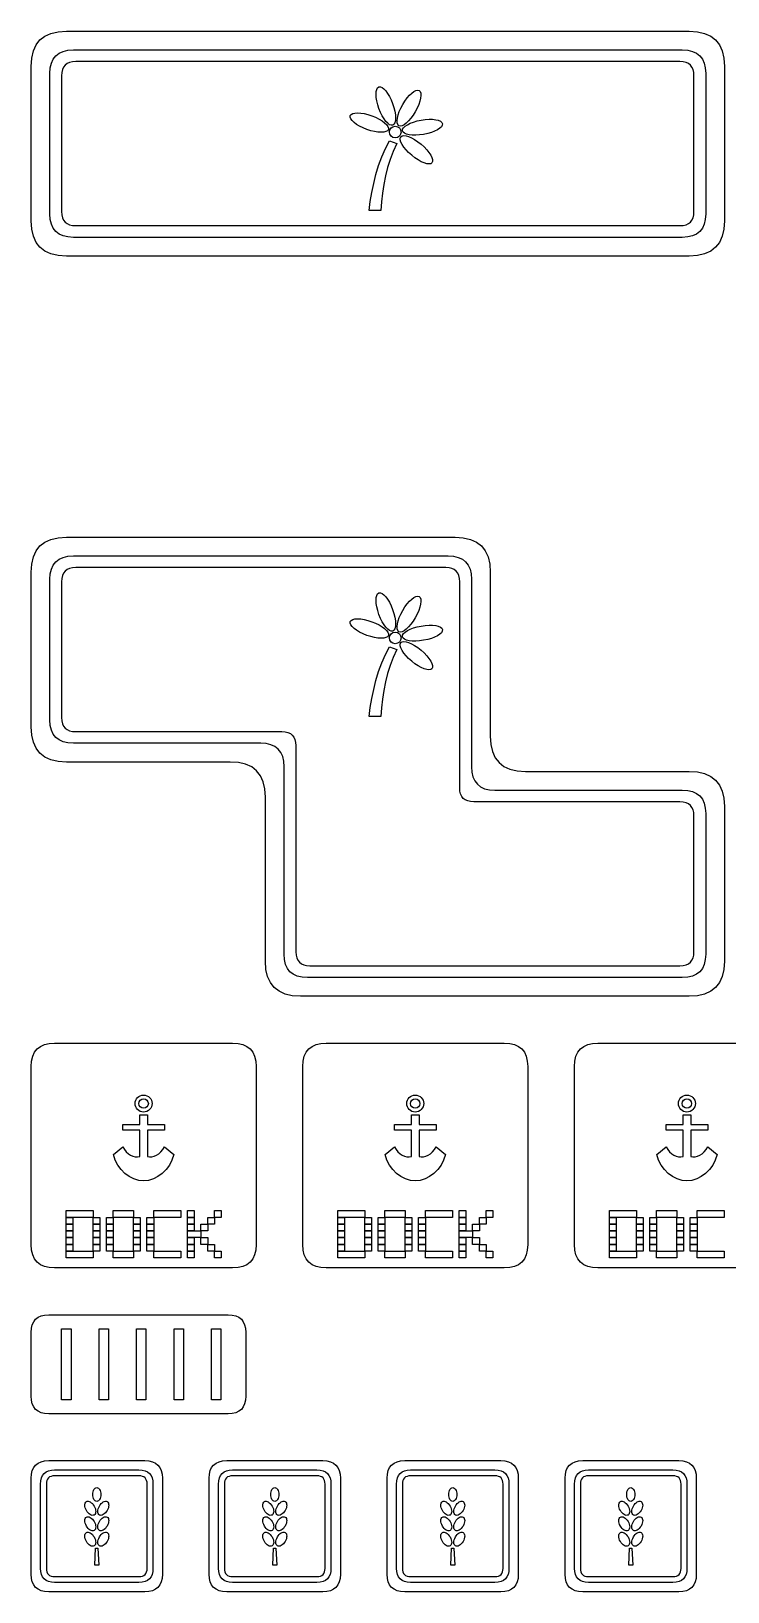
# Model space of a CAD drawing. Extents: x 4 to 296, y 4 to 595.
# Drawn here: x 4 to 63.5, y 461.3 to 594.5 of the extents above; entities that cross this region are included whole.
import ezdxf

# ---------------------------------------------------------------- set-up
doc = ezdxf.new("R2010")
doc.units = 0
doc.layers.add('CUT', color=1, linetype='CONTINUOUS')
doc.layers.add('RASTER', color=7, linetype='CONTINUOUS')

msp = doc.modelspace()

# ---------------------------------------------------------------- linework, layer by layer
at = {"layer": 'CUT'}
for points in [[(4, 591.548), (4.047, 592.251), (4.188, 592.861), (4.422, 593.376), (4.75, 593.798), (5.172, 594.126), (5.687, 594.361), (6.297, 594.501), (7, 594.548), (60.2, 594.548), (60.903, 594.501), (61.512, 594.361), (62.028, 594.126), (62.45, 593.798), (62.778, 593.376), (63.012, 592.861), (63.153, 592.251), (63.2, 591.548), (63.2, 578.348), (63.153, 577.645), (63.013, 577.036), (62.778, 576.52), (62.45, 576.098), (62.028, 575.77), (61.513, 575.536), (60.903, 575.395), (60.2, 575.348), (7, 575.348), (6.297, 575.395), (5.688, 575.536), (5.172, 575.77), (4.75, 576.098), (4.422, 576.52), (4.188, 577.036), (4.047, 577.645), (4, 578.348)], [(4, 548.348), (4.047, 549.051), (4.188, 549.661), (4.422, 550.176), (4.75, 550.598), (5.172, 550.926), (5.688, 551.161), (6.297, 551.301), (7, 551.348), (40.2, 551.348), (40.903, 551.301), (41.513, 551.161), (42.028, 550.926), (42.45, 550.598), (42.778, 550.176), (43.013, 549.661), (43.153, 549.051), (43.2, 548.348), (43.2, 534.348), (43.247, 533.645), (43.388, 533.036), (43.622, 532.52), (43.95, 532.098), (44.372, 531.77), (44.888, 531.536), (45.497, 531.395), (46.2, 531.348), (60.2, 531.348), (60.903, 531.301), (61.513, 531.161), (62.028, 530.926), (62.45, 530.598), (62.778, 530.176), (63.013, 529.661), (63.153, 529.051), (63.2, 528.348), (63.2, 515.148), (63.153, 514.445), (63.013, 513.836), (62.778, 513.32), (62.45, 512.898), (62.028, 512.57), (61.513, 512.336), (60.903, 512.195), (60.2, 512.148), (27, 512.148), (26.297, 512.195), (25.688, 512.336), (25.172, 512.57), (24.75, 512.898), (24.422, 513.32), (24.188, 513.836), (24.047, 514.445), (24, 515.148), (24, 529.148), (23.953, 529.851), (23.813, 530.461), (23.578, 530.976), (23.25, 531.398), (22.828, 531.726), (22.313, 531.961), (21.703, 532.101), (21, 532.148), (7, 532.148), (6.297, 532.195), (5.688, 532.336), (5.172, 532.57), (4.75, 532.898), (4.422, 533.32), (4.188, 533.836), (4.047, 534.445), (4, 535.148)], [(4, 506.148), (4.031, 506.617), (4.125, 507.023), (4.281, 507.367), (4.5, 507.648), (4.781, 507.867), (5.125, 508.023), (5.531, 508.117), (6, 508.148), (21.2, 508.148), (21.669, 508.117), (22.075, 508.023), (22.419, 507.867), (22.7, 507.648), (22.919, 507.367), (23.075, 507.023), (23.169, 506.617), (23.2, 506.148), (23.2, 490.948), (23.169, 490.479), (23.075, 490.073), (22.919, 489.729), (22.7, 489.448), (22.419, 489.229), (22.075, 489.073), (21.669, 488.979), (21.2, 488.948), (6, 488.948), (5.531, 488.979), (5.125, 489.073), (4.781, 489.229), (4.5, 489.448), (4.281, 489.729), (4.125, 490.073), (4.031, 490.479), (4, 490.948)], [(27.2, 506.148), (27.231, 506.617), (27.325, 507.023), (27.481, 507.367), (27.7, 507.648), (27.981, 507.867), (28.325, 508.023), (28.731, 508.117), (29.2, 508.148), (44.4, 508.148), (44.869, 508.117), (45.275, 508.023), (45.619, 507.867), (45.9, 507.648), (46.119, 507.367), (46.275, 507.023), (46.369, 506.617), (46.4, 506.148), (46.4, 490.948), (46.369, 490.479), (46.275, 490.073), (46.119, 489.729), (45.9, 489.448), (45.619, 489.229), (45.275, 489.073), (44.869, 488.979), (44.4, 488.948), (29.2, 488.948), (28.731, 488.979), (28.325, 489.073), (27.981, 489.229), (27.7, 489.448), (27.481, 489.729), (27.325, 490.073), (27.231, 490.479), (27.2, 490.948)], [(4, 483.448), (4.023, 483.8), (4.094, 484.104), (4.211, 484.362), (4.375, 484.573), (4.586, 484.737), (4.844, 484.854), (5.148, 484.925), (5.5, 484.948), (20.82, 484.948), (21.172, 484.925), (21.476, 484.854), (21.734, 484.737), (21.945, 484.573), (22.109, 484.362), (22.226, 484.104), (22.297, 483.8), (22.32, 483.448), (22.32, 478), (22.297, 477.648), (22.226, 477.344), (22.109, 477.086), (21.945, 476.875), (21.734, 476.711), (21.476, 476.594), (21.172, 476.523), (20.82, 476.5), (5.5, 476.5), (5.148, 476.523), (4.844, 476.594), (4.586, 476.711), (4.375, 476.875), (4.211, 477.086), (4.094, 477.344), (4.023, 477.648), (4, 478)], [(4, 471), (4.023, 471.352), (4.094, 471.656), (4.211, 471.914), (4.375, 472.125), (4.586, 472.289), (4.844, 472.406), (5.148, 472.477), (5.5, 472.5), (13.7, 472.5), (14.052, 472.477), (14.356, 472.406), (14.614, 472.289), (14.825, 472.125), (14.989, 471.914), (15.106, 471.656), (15.177, 471.352), (15.2, 471), (15.2, 462.8), (15.177, 462.448), (15.106, 462.144), (14.989, 461.886), (14.825, 461.675), (14.614, 461.511), (14.356, 461.394), (14.052, 461.323), (13.7, 461.3), (5.5, 461.3), (5.148, 461.323), (4.844, 461.394), (4.586, 461.511), (4.375, 461.675), (4.211, 461.886), (4.094, 462.144), (4.023, 462.448), (4, 462.8)], [(19.2, 471), (19.223, 471.352), (19.294, 471.656), (19.411, 471.914), (19.575, 472.125), (19.786, 472.289), (20.044, 472.406), (20.348, 472.477), (20.7, 472.5), (28.9, 472.5), (29.252, 472.477), (29.556, 472.406), (29.814, 472.289), (30.025, 472.125), (30.189, 471.914), (30.306, 471.656), (30.377, 471.352), (30.4, 471), (30.4, 462.8), (30.377, 462.448), (30.306, 462.144), (30.189, 461.886), (30.025, 461.675), (29.814, 461.511), (29.556, 461.394), (29.252, 461.323), (28.9, 461.3), (20.7, 461.3), (20.348, 461.323), (20.044, 461.394), (19.786, 461.511), (19.575, 461.675), (19.411, 461.886), (19.294, 462.144), (19.223, 462.448), (19.2, 462.8)], [(34.4, 471), (34.423, 471.352), (34.494, 471.656), (34.611, 471.914), (34.775, 472.125), (34.986, 472.289), (35.244, 472.406), (35.548, 472.477), (35.9, 472.5), (44.1, 472.5), (44.452, 472.477), (44.756, 472.406), (45.014, 472.289), (45.225, 472.125), (45.389, 471.914), (45.506, 471.656), (45.577, 471.352), (45.6, 471), (45.6, 462.8), (45.577, 462.448), (45.506, 462.144), (45.389, 461.886), (45.225, 461.675), (45.014, 461.511), (44.756, 461.394), (44.452, 461.323), (44.1, 461.3), (35.9, 461.3), (35.548, 461.323), (35.244, 461.394), (34.986, 461.511), (34.775, 461.675), (34.611, 461.886), (34.494, 462.144), (34.423, 462.448), (34.4, 462.8)], [(49.6, 471), (49.623, 471.352), (49.694, 471.656), (49.811, 471.914), (49.975, 472.125), (50.186, 472.289), (50.444, 472.406), (50.748, 472.477), (51.1, 472.5), (59.3, 472.5), (59.652, 472.477), (59.956, 472.406), (60.214, 472.289), (60.425, 472.125), (60.589, 471.914), (60.706, 471.656), (60.777, 471.352), (60.8, 471), (60.8, 462.8), (60.777, 462.448), (60.706, 462.144), (60.589, 461.886), (60.425, 461.675), (60.214, 461.511), (59.956, 461.394), (59.652, 461.323), (59.3, 461.3), (51.1, 461.3), (50.748, 461.323), (50.444, 461.394), (50.186, 461.511), (49.975, 461.675), (49.811, 461.886), (49.694, 462.144), (49.623, 462.448), (49.6, 462.8)]]:
    msp.add_lwpolyline(points, close=True, dxfattribs=at)
msp.add_lwpolyline([(67.6, 488.948), (52.4, 488.948), (51.931, 488.979), (51.525, 489.073), (51.181, 489.229), (50.9, 489.448), (50.681, 489.729), (50.525, 490.073), (50.431, 490.479), (50.4, 490.948), (50.4, 506.148), (50.431, 506.617), (50.525, 507.023), (50.681, 507.367), (50.9, 507.648), (51.181, 507.867), (51.525, 508.023), (51.931, 508.117), (52.4, 508.148), (67.6, 508.148)], dxfattribs=at)
at = {"layer": 'RASTER'}
for points in [[(5.6, 590.948), (5.631, 591.417), (5.725, 591.823), (5.881, 592.167), (6.1, 592.448), (6.381, 592.667), (6.725, 592.823), (7.131, 592.917), (7.6, 592.948), (59.6, 592.948), (60.069, 592.917), (60.475, 592.823), (60.819, 592.667), (61.1, 592.448), (61.319, 592.167), (61.475, 591.823), (61.569, 591.417), (61.6, 590.948), (61.6, 578.948), (61.569, 578.479), (61.475, 578.073), (61.319, 577.729), (61.1, 577.448), (60.819, 577.229), (60.475, 577.073), (60.069, 576.979), (59.6, 576.948), (7.6, 576.948), (7.131, 576.979), (6.725, 577.073), (6.381, 577.229), (6.1, 577.448), (5.881, 577.729), (5.725, 578.073), (5.631, 578.479), (5.6, 578.948)], [(6.6, 590.748), (6.6, 579.148), (6.619, 578.867), (6.675, 578.623), (6.769, 578.417), (6.9, 578.248), (7.069, 578.117), (7.275, 578.023), (7.519, 577.967), (7.8, 577.948), (59.4, 577.948), (59.681, 577.967), (59.925, 578.023), (60.131, 578.117), (60.3, 578.248), (60.431, 578.417), (60.525, 578.623), (60.581, 578.867), (60.6, 579.148), (60.6, 590.748), (60.581, 591.029), (60.525, 591.273), (60.431, 591.479), (60.3, 591.648), (60.131, 591.779), (59.925, 591.873), (59.681, 591.929), (59.4, 591.948), (7.8, 591.948), (7.519, 591.929), (7.275, 591.873), (7.069, 591.779), (6.9, 591.648), (6.769, 591.479), (6.675, 591.273), (6.619, 591.029), (6.6, 590.748)], [(33.688, 589.785), (33.818, 589.795), (33.962, 589.74), (34.116, 589.625), (34.274, 589.457), (34.433, 589.242), (34.588, 588.984), (34.733, 588.69), (34.865, 588.366), (34.973, 588.033), (35.05, 587.714), (35.097, 587.418), (35.114, 587.15), (35.1, 586.92), (35.056, 586.733), (34.981, 586.598), (34.876, 586.523), (34.746, 586.513), (34.603, 586.568), (34.449, 586.683), (34.29, 586.85), (34.131, 587.066), (33.976, 587.324), (33.831, 587.617), (33.7, 587.942), (33.592, 588.275), (33.514, 588.594), (33.467, 588.89), (33.45, 589.157), (33.464, 589.388), (33.508, 589.574), (33.583, 589.709), (33.688, 589.785)], [(37.134, 589.484), (37.225, 589.391), (37.275, 589.245), (37.286, 589.054), (37.259, 588.824), (37.197, 588.564), (37.099, 588.28), (36.967, 587.98), (36.803, 587.67), (36.617, 587.374), (36.423, 587.11), (36.226, 586.883), (36.032, 586.698), (35.846, 586.56), (35.675, 586.474), (35.524, 586.445), (35.398, 586.477), (35.307, 586.57), (35.257, 586.716), (35.246, 586.907), (35.273, 587.136), (35.335, 587.397), (35.433, 587.681), (35.565, 587.981), (35.729, 588.29), (35.915, 588.587), (36.109, 588.851), (36.306, 589.078), (36.5, 589.263), (36.686, 589.4), (36.857, 589.486), (37.008, 589.516), (37.134, 589.484)], [(31.243, 587.34), (31.319, 587.445), (31.454, 587.52), (31.64, 587.564), (31.871, 587.578), (32.138, 587.561), (32.434, 587.514), (32.753, 587.436), (33.086, 587.328), (33.411, 587.197), (33.704, 587.052), (33.962, 586.897), (34.178, 586.738), (34.345, 586.579), (34.46, 586.425), (34.515, 586.282), (34.505, 586.152), (34.43, 586.047), (34.295, 585.972), (34.108, 585.928), (33.878, 585.914), (33.61, 585.931), (33.314, 585.978), (32.995, 586.055), (32.662, 586.163), (32.338, 586.295), (32.044, 586.44), (31.786, 586.595), (31.571, 586.754), (31.403, 586.912), (31.288, 587.066), (31.233, 587.21), (31.243, 587.34)], [(39.118, 586.651), (39.105, 586.521), (39.025, 586.389), (38.886, 586.258), (38.693, 586.131), (38.453, 586.011), (38.173, 585.904), (37.858, 585.812), (37.516, 585.739), (37.169, 585.69), (36.842, 585.669), (36.542, 585.674), (36.275, 585.704), (36.051, 585.758), (35.875, 585.834), (35.755, 585.931), (35.699, 586.048), (35.712, 586.177), (35.791, 586.309), (35.93, 586.441), (36.123, 586.568), (36.363, 586.687), (36.644, 586.794), (36.958, 586.887), (37.301, 586.96), (37.647, 587.008), (37.974, 587.029), (38.275, 587.024), (38.541, 586.994), (38.766, 586.94), (38.942, 586.865), (39.061, 586.767), (39.118, 586.651)], [(32.856, 579.244), (32.961, 579.998), (33.092, 580.767), (33.253, 581.541), (33.445, 582.313), (33.672, 583.073), (33.937, 583.813), (34.243, 584.523), (34.592, 585.196), (35.212, 584.948), (34.909, 584.286), (34.65, 583.603), (34.432, 582.903), (34.251, 582.189), (34.105, 581.463), (33.991, 580.728), (33.907, 579.988), (33.848, 579.244)], [(38.223, 583.31), (38.115, 583.237), (37.963, 583.213), (37.773, 583.235), (37.551, 583.301), (37.306, 583.408), (37.043, 583.554), (36.77, 583.735), (36.494, 583.951), (36.234, 584.185), (36.008, 584.422), (35.819, 584.656), (35.671, 584.879), (35.567, 585.085), (35.512, 585.269), (35.51, 585.423), (35.563, 585.541), (35.67, 585.615), (35.823, 585.639), (36.013, 585.616), (36.234, 585.55), (36.48, 585.443), (36.742, 585.298), (37.015, 585.116), (37.291, 584.901), (37.551, 584.666), (37.778, 584.429), (37.967, 584.196), (38.115, 583.972), (38.218, 583.766), (38.273, 583.582), (38.276, 583.428), (38.223, 583.31)], [(5.6, 547.748), (5.631, 548.217), (5.725, 548.623), (5.881, 548.967), (6.1, 549.248), (6.381, 549.467), (6.725, 549.623), (7.131, 549.717), (7.6, 549.748), (39.6, 549.748), (40.069, 549.717), (40.475, 549.623), (40.819, 549.467), (41.1, 549.248), (41.319, 548.967), (41.475, 548.623), (41.569, 548.217), (41.6, 547.748), (41.6, 531.748), (41.631, 531.279), (41.725, 530.873), (41.881, 530.529), (42.1, 530.248), (42.381, 530.029), (42.725, 529.873), (43.131, 529.779), (43.6, 529.748), (59.6, 529.748), (60.069, 529.717), (60.475, 529.623), (60.819, 529.467), (61.1, 529.248), (61.319, 528.967), (61.475, 528.623), (61.569, 528.217), (61.6, 527.748), (61.6, 515.748), (61.569, 515.279), (61.475, 514.873), (61.319, 514.529), (61.1, 514.248), (60.819, 514.029), (60.475, 513.873), (60.069, 513.779), (59.6, 513.748), (27.6, 513.748), (27.131, 513.779), (26.725, 513.873), (26.381, 514.029), (26.1, 514.248), (25.881, 514.529), (25.725, 514.873), (25.631, 515.279), (25.6, 515.748), (25.6, 531.748), (25.569, 532.217), (25.475, 532.623), (25.319, 532.967), (25.1, 533.248), (24.819, 533.467), (24.475, 533.623), (24.069, 533.717), (23.6, 533.748), (7.6, 533.748), (7.131, 533.779), (6.725, 533.873), (6.381, 534.029), (6.1, 534.248), (5.881, 534.529), (5.725, 534.873), (5.631, 535.279), (5.6, 535.748)], [(6.6, 547.548), (6.6, 535.948), (6.619, 535.667), (6.675, 535.423), (6.769, 535.217), (6.9, 535.048), (7.069, 534.917), (7.275, 534.823), (7.519, 534.767), (7.8, 534.748), (25.4, 534.748), (25.681, 534.729), (25.925, 534.673), (26.131, 534.579), (26.3, 534.448), (26.431, 534.279), (26.525, 534.073), (26.581, 533.829), (26.6, 533.548), (26.6, 515.948), (26.619, 515.667), (26.675, 515.423), (26.769, 515.217), (26.9, 515.048), (27.069, 514.917), (27.275, 514.823), (27.519, 514.767), (27.8, 514.748), (59.4, 514.748), (59.681, 514.767), (59.925, 514.823), (60.131, 514.917), (60.3, 515.048), (60.431, 515.217), (60.525, 515.423), (60.581, 515.667), (60.6, 515.948), (60.6, 527.548), (60.581, 527.829), (60.525, 528.073), (60.431, 528.279), (60.3, 528.448), (60.131, 528.579), (59.925, 528.673), (59.681, 528.729), (59.4, 528.748), (41.8, 528.748), (41.519, 528.767), (41.275, 528.823), (41.069, 528.917), (40.9, 529.048), (40.769, 529.217), (40.675, 529.423), (40.619, 529.667), (40.6, 529.948), (40.6, 547.548), (40.581, 547.829), (40.525, 548.073), (40.431, 548.279), (40.3, 548.448), (40.131, 548.579), (39.925, 548.673), (39.681, 548.729), (39.4, 548.748), (7.8, 548.748), (7.519, 548.729), (7.275, 548.673), (7.069, 548.579), (6.9, 548.448), (6.769, 548.279), (6.675, 548.073), (6.619, 547.829), (6.6, 547.548)], [(33.688, 546.585), (33.818, 546.595), (33.962, 546.54), (34.116, 546.425), (34.274, 546.257), (34.433, 546.042), (34.588, 545.784), (34.733, 545.49), (34.865, 545.166), (34.973, 544.833), (35.05, 544.514), (35.097, 544.218), (35.114, 543.95), (35.1, 543.72), (35.056, 543.533), (34.981, 543.398), (34.876, 543.323), (34.746, 543.313), (34.603, 543.368), (34.449, 543.483), (34.29, 543.65), (34.131, 543.866), (33.976, 544.124), (33.831, 544.417), (33.7, 544.742), (33.592, 545.075), (33.514, 545.394), (33.467, 545.69), (33.45, 545.957), (33.464, 546.188), (33.508, 546.374), (33.583, 546.509), (33.688, 546.585)], [(37.134, 546.284), (37.225, 546.191), (37.275, 546.045), (37.286, 545.854), (37.259, 545.624), (37.197, 545.364), (37.099, 545.08), (36.967, 544.78), (36.803, 544.47), (36.617, 544.174), (36.423, 543.91), (36.226, 543.683), (36.032, 543.498), (35.846, 543.36), (35.675, 543.274), (35.524, 543.245), (35.398, 543.277), (35.307, 543.37), (35.257, 543.516), (35.246, 543.707), (35.273, 543.936), (35.335, 544.197), (35.433, 544.481), (35.565, 544.781), (35.729, 545.09), (35.915, 545.387), (36.109, 545.651), (36.306, 545.878), (36.5, 546.063), (36.686, 546.2), (36.857, 546.286), (37.008, 546.316), (37.134, 546.284)], [(31.243, 544.14), (31.319, 544.245), (31.454, 544.32), (31.64, 544.364), (31.871, 544.378), (32.138, 544.361), (32.434, 544.314), (32.753, 544.236), (33.086, 544.128), (33.411, 543.997), (33.704, 543.852), (33.962, 543.697), (34.178, 543.538), (34.345, 543.379), (34.46, 543.225), (34.515, 543.082), (34.505, 542.952), (34.43, 542.847), (34.295, 542.772), (34.108, 542.728), (33.878, 542.714), (33.61, 542.731), (33.314, 542.778), (32.995, 542.855), (32.662, 542.963), (32.338, 543.095), (32.044, 543.24), (31.786, 543.395), (31.571, 543.554), (31.403, 543.712), (31.288, 543.866), (31.233, 544.01), (31.243, 544.14)], [(39.118, 543.451), (39.105, 543.321), (39.025, 543.189), (38.886, 543.058), (38.693, 542.931), (38.453, 542.811), (38.173, 542.704), (37.858, 542.612), (37.516, 542.539), (37.169, 542.49), (36.842, 542.469), (36.542, 542.474), (36.275, 542.504), (36.051, 542.558), (35.875, 542.634), (35.755, 542.731), (35.699, 542.848), (35.712, 542.977), (35.791, 543.109), (35.93, 543.241), (36.123, 543.368), (36.363, 543.487), (36.644, 543.594), (36.958, 543.687), (37.301, 543.76), (37.647, 543.808), (37.974, 543.829), (38.275, 543.824), (38.541, 543.794), (38.766, 543.74), (38.942, 543.665), (39.061, 543.567), (39.118, 543.451)], [(38.223, 540.11), (38.115, 540.037), (37.963, 540.013), (37.773, 540.035), (37.551, 540.101), (37.306, 540.208), (37.043, 540.354), (36.77, 540.535), (36.494, 540.751), (36.234, 540.985), (36.008, 541.222), (35.819, 541.456), (35.671, 541.679), (35.567, 541.885), (35.512, 542.069), (35.51, 542.223), (35.563, 542.341), (35.67, 542.415), (35.823, 542.439), (36.013, 542.416), (36.234, 542.35), (36.48, 542.243), (36.742, 542.098), (37.015, 541.916), (37.291, 541.701), (37.551, 541.466), (37.778, 541.229), (37.967, 540.996), (38.115, 540.772), (38.218, 540.566), (38.273, 540.382), (38.276, 540.228), (38.223, 540.11)], [(32.856, 536.044), (32.961, 536.798), (33.092, 537.567), (33.253, 538.341), (33.445, 539.113), (33.672, 539.873), (33.937, 540.613), (34.243, 541.323), (34.592, 541.996), (35.212, 541.748), (34.909, 541.086), (34.65, 540.403), (34.432, 539.703), (34.251, 538.989), (34.105, 538.263), (33.991, 537.528), (33.907, 536.788), (33.848, 536.044)], [(13.277, 502.019), (13.923, 502.019), (13.923, 501.213), (15.374, 501.213), (15.374, 500.729), (13.923, 500.729), (13.923, 498.471), (14.111, 498.433), (14.308, 498.438), (14.509, 498.485), (14.709, 498.572), (14.901, 498.696), (15.079, 498.857), (15.239, 499.051), (15.374, 499.278), (16.18, 498.632), (16.023, 498.165), (15.8, 497.735), (15.52, 497.351), (15.193, 497.02), (14.828, 496.749), (14.434, 496.546), (14.022, 496.419), (13.6, 496.375), (13.178, 496.419), (12.766, 496.546), (12.372, 496.749), (12.007, 497.02), (11.68, 497.351), (11.4, 497.735), (11.177, 498.165), (11.02, 498.632), (11.826, 499.278), (11.961, 499.051), (12.121, 498.857), (12.299, 498.696), (12.491, 498.572), (12.691, 498.485), (12.892, 498.438), (13.089, 498.433), (13.277, 498.471), (13.277, 500.729), (11.826, 500.729), (11.826, 501.213), (13.277, 501.213)], [(36.477, 502.019), (37.123, 502.019), (37.123, 501.213), (38.574, 501.213), (38.574, 500.729), (37.123, 500.729), (37.123, 498.471), (37.311, 498.433), (37.508, 498.438), (37.709, 498.485), (37.909, 498.572), (38.101, 498.696), (38.279, 498.857), (38.439, 499.051), (38.574, 499.278), (39.38, 498.632), (39.223, 498.165), (39, 497.735), (38.72, 497.351), (38.393, 497.02), (38.028, 496.749), (37.634, 496.546), (37.222, 496.419), (36.8, 496.375), (36.378, 496.419), (35.966, 496.546), (35.572, 496.749), (35.207, 497.02), (34.88, 497.351), (34.6, 497.735), (34.377, 498.165), (34.22, 498.632), (35.026, 499.278), (35.161, 499.051), (35.321, 498.857), (35.499, 498.696), (35.691, 498.572), (35.891, 498.485), (36.092, 498.438), (36.289, 498.433), (36.477, 498.471), (36.477, 500.729), (35.026, 500.729), (35.026, 501.213), (36.477, 501.213)], [(59.677, 502.019), (60.323, 502.019), (60.323, 501.213), (61.774, 501.213), (61.774, 500.729), (60.323, 500.729), (60.323, 498.471), (60.511, 498.433), (60.708, 498.438), (60.909, 498.485), (61.109, 498.572), (61.301, 498.696), (61.479, 498.857), (61.639, 499.051), (61.774, 499.278), (62.58, 498.632), (62.423, 498.165), (62.2, 497.735), (61.92, 497.351), (61.593, 497.02), (61.228, 496.749), (60.834, 496.546), (60.422, 496.419), (60, 496.375), (59.578, 496.419), (59.166, 496.546), (58.772, 496.749), (58.407, 497.02), (58.08, 497.351), (57.8, 497.735), (57.577, 498.165), (57.42, 498.632), (58.226, 499.278), (58.361, 499.051), (58.521, 498.857), (58.699, 498.696), (58.891, 498.572), (59.091, 498.485), (59.292, 498.438), (59.489, 498.433), (59.677, 498.471), (59.677, 500.729), (58.226, 500.729), (58.226, 501.213), (59.677, 501.213)], [(6.976, 493.844), (9.28, 493.844), (9.28, 493.268), (6.976, 493.268)], [(6.976, 493.268), (7.552, 493.268), (7.552, 492.692), (6.976, 492.692)], [(9.28, 493.268), (9.856, 493.268), (9.856, 492.692), (9.28, 492.692)], [(10.432, 493.268), (11.008, 493.268), (11.008, 492.692), (10.432, 492.692)], [(11.008, 493.844), (12.736, 493.844), (12.736, 493.268), (11.008, 493.268)], [(12.736, 493.268), (13.312, 493.268), (13.312, 492.692), (12.736, 492.692)], [(13.888, 493.268), (14.464, 493.268), (14.464, 492.692), (13.888, 492.692)], [(14.464, 493.844), (16.768, 493.844), (16.768, 493.268), (14.464, 493.268)], [(17.344, 493.844), (17.92, 493.844), (17.92, 493.268), (17.344, 493.268)], [(17.344, 493.268), (17.92, 493.268), (17.92, 492.692), (17.344, 492.692)], [(19.072, 493.268), (19.648, 493.268), (19.648, 492.692), (19.072, 492.692)], [(19.648, 493.844), (20.224, 493.844), (20.224, 493.268), (19.648, 493.268)], [(30.176, 493.844), (32.48, 493.844), (32.48, 493.268), (30.176, 493.268)], [(30.176, 493.268), (30.752, 493.268), (30.752, 492.692), (30.176, 492.692)], [(32.48, 493.268), (33.056, 493.268), (33.056, 492.692), (32.48, 492.692)], [(33.632, 493.268), (34.208, 493.268), (34.208, 492.692), (33.632, 492.692)], [(34.208, 493.844), (35.936, 493.844), (35.936, 493.268), (34.208, 493.268)], [(35.936, 493.268), (36.512, 493.268), (36.512, 492.692), (35.936, 492.692)], [(37.088, 493.268), (37.664, 493.268), (37.664, 492.692), (37.088, 492.692)], [(37.664, 493.844), (39.968, 493.844), (39.968, 493.268), (37.664, 493.268)], [(40.544, 493.844), (41.12, 493.844), (41.12, 493.268), (40.544, 493.268)], [(40.544, 493.268), (41.12, 493.268), (41.12, 492.692), (40.544, 492.692)], [(42.272, 493.268), (42.848, 493.268), (42.848, 492.692), (42.272, 492.692)], [(42.848, 493.844), (43.424, 493.844), (43.424, 493.268), (42.848, 493.268)], [(53.376, 493.844), (55.68, 493.844), (55.68, 493.268), (53.376, 493.268)], [(53.376, 493.268), (53.952, 493.268), (53.952, 492.692), (53.376, 492.692)], [(55.68, 493.268), (56.256, 493.268), (56.256, 492.692), (55.68, 492.692)], [(56.832, 493.268), (57.408, 493.268), (57.408, 492.692), (56.832, 492.692)], [(57.408, 493.844), (59.136, 493.844), (59.136, 493.268), (57.408, 493.268)], [(59.136, 493.268), (59.712, 493.268), (59.712, 492.692), (59.136, 492.692)], [(60.288, 493.268), (60.864, 493.268), (60.864, 492.692), (60.288, 492.692)], [(60.864, 493.844), (63.168, 493.844), (63.168, 493.268), (60.864, 493.268)], [(6.976, 492.692), (7.552, 492.692), (7.552, 492.116), (6.976, 492.116)], [(6.976, 492.116), (7.552, 492.116), (7.552, 491.54), (6.976, 491.54)], [(9.28, 492.692), (9.856, 492.692), (9.856, 492.116), (9.28, 492.116)], [(9.28, 492.116), (9.856, 492.116), (9.856, 491.54), (9.28, 491.54)], [(10.432, 492.692), (11.008, 492.692), (11.008, 492.116), (10.432, 492.116)], [(10.432, 492.116), (11.008, 492.116), (11.008, 491.54), (10.432, 491.54)], [(12.736, 492.692), (13.312, 492.692), (13.312, 492.116), (12.736, 492.116)], [(12.736, 492.116), (13.312, 492.116), (13.312, 491.54), (12.736, 491.54)], [(13.888, 492.692), (14.464, 492.692), (14.464, 492.116), (13.888, 492.116)], [(13.888, 492.116), (14.464, 492.116), (14.464, 491.54), (13.888, 491.54)], [(17.344, 492.692), (17.92, 492.692), (17.92, 492.116), (17.344, 492.116)], [(17.344, 492.116), (18.496, 492.116), (18.496, 491.54), (17.344, 491.54)], [(18.496, 492.692), (19.072, 492.692), (19.072, 492.116), (18.496, 492.116)], [(30.176, 492.692), (30.752, 492.692), (30.752, 492.116), (30.176, 492.116)], [(30.176, 492.116), (30.752, 492.116), (30.752, 491.54), (30.176, 491.54)], [(32.48, 492.692), (33.056, 492.692), (33.056, 492.116), (32.48, 492.116)], [(32.48, 492.116), (33.056, 492.116), (33.056, 491.54), (32.48, 491.54)], [(33.632, 492.692), (34.208, 492.692), (34.208, 492.116), (33.632, 492.116)], [(33.632, 492.116), (34.208, 492.116), (34.208, 491.54), (33.632, 491.54)], [(35.936, 492.692), (36.512, 492.692), (36.512, 492.116), (35.936, 492.116)], [(35.936, 492.116), (36.512, 492.116), (36.512, 491.54), (35.936, 491.54)], [(37.088, 492.692), (37.664, 492.692), (37.664, 492.116), (37.088, 492.116)], [(37.088, 492.116), (37.664, 492.116), (37.664, 491.54), (37.088, 491.54)], [(40.544, 492.692), (41.12, 492.692), (41.12, 492.116), (40.544, 492.116)], [(40.544, 492.116), (41.696, 492.116), (41.696, 491.54), (40.544, 491.54)], [(41.696, 492.692), (42.272, 492.692), (42.272, 492.116), (41.696, 492.116)], [(53.376, 492.692), (53.952, 492.692), (53.952, 492.116), (53.376, 492.116)], [(53.376, 492.116), (53.952, 492.116), (53.952, 491.54), (53.376, 491.54)], [(55.68, 492.692), (56.256, 492.692), (56.256, 492.116), (55.68, 492.116)], [(55.68, 492.116), (56.256, 492.116), (56.256, 491.54), (55.68, 491.54)], [(56.832, 492.692), (57.408, 492.692), (57.408, 492.116), (56.832, 492.116)], [(56.832, 492.116), (57.408, 492.116), (57.408, 491.54), (56.832, 491.54)], [(59.136, 492.692), (59.712, 492.692), (59.712, 492.116), (59.136, 492.116)], [(59.136, 492.116), (59.712, 492.116), (59.712, 491.54), (59.136, 491.54)], [(60.288, 492.692), (60.864, 492.692), (60.864, 492.116), (60.288, 492.116)], [(60.288, 492.116), (60.864, 492.116), (60.864, 491.54), (60.288, 491.54)], [(6.976, 491.54), (7.552, 491.54), (7.552, 490.964), (6.976, 490.964)], [(6.976, 490.964), (7.552, 490.964), (7.552, 490.388), (6.976, 490.388)], [(6.976, 490.388), (9.28, 490.388), (9.28, 489.812), (6.976, 489.812)], [(9.28, 491.54), (9.856, 491.54), (9.856, 490.964), (9.28, 490.964)], [(9.28, 490.964), (9.856, 490.964), (9.856, 490.388), (9.28, 490.388)], [(10.432, 491.54), (11.008, 491.54), (11.008, 490.964), (10.432, 490.964)], [(10.432, 490.964), (11.008, 490.964), (11.008, 490.388), (10.432, 490.388)], [(11.008, 490.388), (12.736, 490.388), (12.736, 489.812), (11.008, 489.812)], [(12.736, 491.54), (13.312, 491.54), (13.312, 490.964), (12.736, 490.964)], [(12.736, 490.964), (13.312, 490.964), (13.312, 490.388), (12.736, 490.388)], [(13.888, 491.54), (14.464, 491.54), (14.464, 490.964), (13.888, 490.964)], [(13.888, 490.964), (14.464, 490.964), (14.464, 490.388), (13.888, 490.388)], [(14.464, 490.388), (16.768, 490.388), (16.768, 489.812), (14.464, 489.812)], [(17.344, 491.54), (17.92, 491.54), (17.92, 490.964), (17.344, 490.964)], [(17.344, 490.964), (17.92, 490.964), (17.92, 490.388), (17.344, 490.388)], [(17.344, 490.388), (17.92, 490.388), (17.92, 489.812), (17.344, 489.812)], [(18.496, 491.54), (19.072, 491.54), (19.072, 490.964), (18.496, 490.964)], [(19.072, 490.964), (19.648, 490.964), (19.648, 490.388), (19.072, 490.388)], [(19.648, 490.388), (20.224, 490.388), (20.224, 489.812), (19.648, 489.812)], [(30.176, 491.54), (30.752, 491.54), (30.752, 490.964), (30.176, 490.964)], [(30.176, 490.964), (30.752, 490.964), (30.752, 490.388), (30.176, 490.388)], [(30.176, 490.388), (32.48, 490.388), (32.48, 489.812), (30.176, 489.812)], [(32.48, 491.54), (33.056, 491.54), (33.056, 490.964), (32.48, 490.964)], [(32.48, 490.964), (33.056, 490.964), (33.056, 490.388), (32.48, 490.388)], [(33.632, 491.54), (34.208, 491.54), (34.208, 490.964), (33.632, 490.964)], [(33.632, 490.964), (34.208, 490.964), (34.208, 490.388), (33.632, 490.388)], [(34.208, 490.388), (35.936, 490.388), (35.936, 489.812), (34.208, 489.812)], [(35.936, 491.54), (36.512, 491.54), (36.512, 490.964), (35.936, 490.964)], [(35.936, 490.964), (36.512, 490.964), (36.512, 490.388), (35.936, 490.388)], [(37.088, 491.54), (37.664, 491.54), (37.664, 490.964), (37.088, 490.964)], [(37.088, 490.964), (37.664, 490.964), (37.664, 490.388), (37.088, 490.388)], [(37.664, 490.388), (39.968, 490.388), (39.968, 489.812), (37.664, 489.812)], [(40.544, 491.54), (41.12, 491.54), (41.12, 490.964), (40.544, 490.964)], [(40.544, 490.964), (41.12, 490.964), (41.12, 490.388), (40.544, 490.388)], [(40.544, 490.388), (41.12, 490.388), (41.12, 489.812), (40.544, 489.812)], [(41.696, 491.54), (42.272, 491.54), (42.272, 490.964), (41.696, 490.964)], [(42.272, 490.964), (42.848, 490.964), (42.848, 490.388), (42.272, 490.388)], [(42.848, 490.388), (43.424, 490.388), (43.424, 489.812), (42.848, 489.812)], [(53.376, 491.54), (53.952, 491.54), (53.952, 490.964), (53.376, 490.964)], [(53.376, 490.964), (53.952, 490.964), (53.952, 490.388), (53.376, 490.388)], [(53.376, 490.388), (55.68, 490.388), (55.68, 489.812), (53.376, 489.812)], [(55.68, 491.54), (56.256, 491.54), (56.256, 490.964), (55.68, 490.964)], [(55.68, 490.964), (56.256, 490.964), (56.256, 490.388), (55.68, 490.388)], [(56.832, 491.54), (57.408, 491.54), (57.408, 490.964), (56.832, 490.964)], [(56.832, 490.964), (57.408, 490.964), (57.408, 490.388), (56.832, 490.388)], [(57.408, 490.388), (59.136, 490.388), (59.136, 489.812), (57.408, 489.812)], [(59.136, 491.54), (59.712, 491.54), (59.712, 490.964), (59.136, 490.964)], [(59.136, 490.964), (59.712, 490.964), (59.712, 490.388), (59.136, 490.388)], [(60.288, 491.54), (60.864, 491.54), (60.864, 490.964), (60.288, 490.964)], [(60.288, 490.964), (60.864, 490.964), (60.864, 490.388), (60.288, 490.388)], [(60.864, 490.388), (63.168, 490.388), (63.168, 489.812), (60.864, 489.812)], [(6.6, 483.748), (7.4, 483.748), (7.4, 477.7), (6.6, 477.7)], [(9.8, 483.748), (10.6, 483.748), (10.6, 477.7), (9.8, 477.7)], [(13, 483.748), (13.8, 483.748), (13.8, 477.7), (13, 477.7)], [(16.2, 483.748), (17, 483.748), (17, 477.7), (16.2, 477.7)], [(19.4, 483.748), (20.2, 483.748), (20.2, 477.7), (19.4, 477.7)], [(4.8, 470.5), (4.819, 470.781), (4.875, 471.025), (4.969, 471.231), (5.1, 471.4), (5.269, 471.531), (5.475, 471.625), (5.719, 471.681), (6, 471.7), (13.2, 471.7), (13.481, 471.681), (13.725, 471.625), (13.931, 471.531), (14.1, 471.4), (14.231, 471.231), (14.325, 471.025), (14.381, 470.781), (14.4, 470.5), (14.4, 463.3), (14.381, 463.019), (14.325, 462.775), (14.231, 462.569), (14.1, 462.4), (13.931, 462.269), (13.725, 462.175), (13.481, 462.119), (13.2, 462.1), (6, 462.1), (5.719, 462.119), (5.475, 462.175), (5.269, 462.269), (5.1, 462.4), (4.969, 462.569), (4.875, 462.775), (4.819, 463.019), (4.8, 463.3)], [(20, 470.5), (20.019, 470.781), (20.075, 471.025), (20.169, 471.231), (20.3, 471.4), (20.469, 471.531), (20.675, 471.625), (20.919, 471.681), (21.2, 471.7), (28.4, 471.7), (28.681, 471.681), (28.925, 471.625), (29.131, 471.531), (29.3, 471.4), (29.431, 471.231), (29.525, 471.025), (29.581, 470.781), (29.6, 470.5), (29.6, 463.3), (29.581, 463.019), (29.525, 462.775), (29.431, 462.569), (29.3, 462.4), (29.131, 462.269), (28.925, 462.175), (28.681, 462.119), (28.4, 462.1), (21.2, 462.1), (20.919, 462.119), (20.675, 462.175), (20.469, 462.269), (20.3, 462.4), (20.169, 462.569), (20.075, 462.775), (20.019, 463.019), (20, 463.3)], [(35.2, 470.5), (35.219, 470.781), (35.275, 471.025), (35.369, 471.231), (35.5, 471.4), (35.669, 471.531), (35.875, 471.625), (36.119, 471.681), (36.4, 471.7), (43.6, 471.7), (43.881, 471.681), (44.125, 471.625), (44.331, 471.531), (44.5, 471.4), (44.631, 471.231), (44.725, 471.025), (44.781, 470.781), (44.8, 470.5), (44.8, 463.3), (44.781, 463.019), (44.725, 462.775), (44.631, 462.569), (44.5, 462.4), (44.331, 462.269), (44.125, 462.175), (43.881, 462.119), (43.6, 462.1), (36.4, 462.1), (36.119, 462.119), (35.875, 462.175), (35.669, 462.269), (35.5, 462.4), (35.369, 462.569), (35.275, 462.775), (35.219, 463.019), (35.2, 463.3)], [(50.4, 470.5), (50.419, 470.781), (50.475, 471.025), (50.569, 471.231), (50.7, 471.4), (50.869, 471.531), (51.075, 471.625), (51.319, 471.681), (51.6, 471.7), (58.8, 471.7), (59.081, 471.681), (59.325, 471.625), (59.531, 471.531), (59.7, 471.4), (59.831, 471.231), (59.925, 471.025), (59.981, 470.781), (60, 470.5), (60, 463.3), (59.981, 463.019), (59.925, 462.775), (59.831, 462.569), (59.7, 462.4), (59.531, 462.269), (59.325, 462.175), (59.081, 462.119), (58.8, 462.1), (51.6, 462.1), (51.319, 462.119), (51.075, 462.175), (50.869, 462.269), (50.7, 462.4), (50.569, 462.569), (50.475, 462.775), (50.419, 463.019), (50.4, 463.3)], [(5.3, 470.5), (5.3, 463.3), (5.311, 463.136), (5.344, 462.994), (5.398, 462.873), (5.475, 462.775), (5.573, 462.698), (5.694, 462.644), (5.836, 462.611), (6, 462.6), (13.2, 462.6), (13.364, 462.611), (13.506, 462.644), (13.627, 462.698), (13.725, 462.775), (13.802, 462.873), (13.856, 462.994), (13.889, 463.136), (13.9, 463.3), (13.9, 470.5), (13.889, 470.664), (13.856, 470.806), (13.802, 470.927), (13.725, 471.025), (13.627, 471.102), (13.506, 471.156), (13.364, 471.189), (13.2, 471.2), (6, 471.2), (5.836, 471.189), (5.694, 471.156), (5.573, 471.102), (5.475, 471.025), (5.398, 470.927), (5.344, 470.806), (5.311, 470.664), (5.3, 470.5)], [(20.5, 470.5), (20.5, 463.3), (20.511, 463.136), (20.544, 462.994), (20.598, 462.873), (20.675, 462.775), (20.773, 462.698), (20.894, 462.644), (21.036, 462.611), (21.2, 462.6), (28.4, 462.6), (28.564, 462.611), (28.706, 462.644), (28.827, 462.698), (28.925, 462.775), (29.002, 462.873), (29.056, 462.994), (29.089, 463.136), (29.1, 463.3), (29.1, 470.5), (29.089, 470.664), (29.056, 470.806), (29.002, 470.927), (28.925, 471.025), (28.827, 471.102), (28.706, 471.156), (28.564, 471.189), (28.4, 471.2), (21.2, 471.2), (21.036, 471.189), (20.894, 471.156), (20.773, 471.102), (20.675, 471.025), (20.598, 470.927), (20.544, 470.806), (20.511, 470.664), (20.5, 470.5)], [(35.7, 470.5), (35.7, 463.3), (35.711, 463.136), (35.744, 462.994), (35.798, 462.873), (35.875, 462.775), (35.973, 462.698), (36.094, 462.644), (36.236, 462.611), (36.4, 462.6), (43.6, 462.6), (43.764, 462.611), (43.906, 462.644), (44.027, 462.698), (44.125, 462.775), (44.202, 462.873), (44.256, 462.994), (44.289, 463.136), (44.3, 463.3), (44.3, 470.5), (44.289, 470.664), (44.256, 470.806), (44.202, 470.927), (44.125, 471.025), (44.027, 471.102), (43.906, 471.156), (43.764, 471.189), (43.6, 471.2), (36.4, 471.2), (36.236, 471.189), (36.094, 471.156), (35.973, 471.102), (35.875, 471.025), (35.798, 470.927), (35.744, 470.806), (35.711, 470.664), (35.7, 470.5)], [(50.9, 470.5), (50.9, 463.3), (50.911, 463.136), (50.944, 462.994), (50.998, 462.873), (51.075, 462.775), (51.173, 462.698), (51.294, 462.644), (51.436, 462.611), (51.6, 462.6), (58.8, 462.6), (58.964, 462.611), (59.106, 462.644), (59.227, 462.698), (59.325, 462.775), (59.402, 462.873), (59.456, 462.994), (59.489, 463.136), (59.5, 463.3), (59.5, 470.5), (59.489, 470.664), (59.456, 470.806), (59.402, 470.927), (59.325, 471.025), (59.227, 471.102), (59.106, 471.156), (58.964, 471.189), (58.8, 471.2), (51.6, 471.2), (51.436, 471.189), (51.294, 471.156), (51.173, 471.102), (51.075, 471.025), (50.998, 470.927), (50.944, 470.806), (50.911, 470.664), (50.9, 470.5)], [(9.947, 469.608), (9.94, 469.489), (9.92, 469.378), (9.888, 469.278), (9.846, 469.191), (9.794, 469.119), (9.735, 469.064), (9.67, 469.03), (9.6, 469.018), (9.53, 469.03), (9.465, 469.064), (9.406, 469.119), (9.354, 469.191), (9.312, 469.278), (9.28, 469.378), (9.26, 469.489), (9.253, 469.608), (9.26, 469.727), (9.28, 469.838), (9.312, 469.938), (9.354, 470.026), (9.406, 470.098), (9.465, 470.152), (9.53, 470.186), (9.6, 470.198), (9.67, 470.186), (9.735, 470.152), (9.794, 470.098), (9.846, 470.026), (9.888, 469.938), (9.92, 469.838), (9.94, 469.727), (9.947, 469.608)], [(25.147, 469.608), (25.14, 469.489), (25.12, 469.378), (25.088, 469.278), (25.046, 469.191), (24.994, 469.119), (24.935, 469.064), (24.87, 469.03), (24.8, 469.018), (24.73, 469.03), (24.665, 469.064), (24.606, 469.119), (24.554, 469.191), (24.512, 469.278), (24.48, 469.378), (24.46, 469.489), (24.453, 469.608), (24.46, 469.727), (24.48, 469.838), (24.512, 469.938), (24.554, 470.026), (24.606, 470.098), (24.665, 470.152), (24.73, 470.186), (24.8, 470.198), (24.87, 470.186), (24.935, 470.152), (24.994, 470.098), (25.046, 470.026), (25.088, 469.938), (25.12, 469.838), (25.14, 469.727), (25.147, 469.608)], [(40.347, 469.608), (40.34, 469.489), (40.32, 469.378), (40.288, 469.278), (40.246, 469.191), (40.194, 469.119), (40.135, 469.064), (40.07, 469.03), (40, 469.018), (39.93, 469.03), (39.865, 469.064), (39.806, 469.119), (39.754, 469.191), (39.712, 469.278), (39.68, 469.378), (39.66, 469.489), (39.653, 469.608), (39.66, 469.727), (39.68, 469.838), (39.712, 469.938), (39.754, 470.026), (39.806, 470.098), (39.865, 470.152), (39.93, 470.186), (40, 470.198), (40.07, 470.186), (40.135, 470.152), (40.194, 470.098), (40.246, 470.026), (40.288, 469.938), (40.32, 469.838), (40.34, 469.727), (40.347, 469.608)], [(55.547, 469.608), (55.54, 469.489), (55.52, 469.378), (55.488, 469.278), (55.446, 469.191), (55.394, 469.119), (55.335, 469.064), (55.27, 469.03), (55.2, 469.018), (55.13, 469.03), (55.065, 469.064), (55.006, 469.119), (54.954, 469.191), (54.912, 469.278), (54.88, 469.378), (54.86, 469.489), (54.853, 469.608), (54.86, 469.727), (54.88, 469.838), (54.912, 469.938), (54.954, 470.026), (55.006, 470.098), (55.065, 470.152), (55.13, 470.186), (55.2, 470.198), (55.27, 470.186), (55.335, 470.152), (55.394, 470.098), (55.446, 470.026), (55.488, 469.938), (55.52, 469.838), (55.54, 469.727), (55.547, 469.608)], [(9.375, 468.619), (9.435, 468.5), (9.478, 468.381), (9.503, 468.267), (9.512, 468.159), (9.503, 468.061), (9.477, 467.976), (9.434, 467.906), (9.374, 467.856), (9.301, 467.83), (9.22, 467.827), (9.133, 467.847), (9.044, 467.889), (8.955, 467.95), (8.868, 468.029), (8.787, 468.125), (8.714, 468.237), (8.654, 468.356), (8.611, 468.474), (8.586, 468.589), (8.577, 468.697), (8.586, 468.795), (8.612, 468.88), (8.655, 468.949), (8.715, 468.999), (8.788, 469.026), (8.869, 469.028), (8.956, 469.008), (9.045, 468.967), (9.134, 468.905), (9.221, 468.826), (9.302, 468.73), (9.375, 468.619)], [(9.375, 467.299), (9.435, 467.18), (9.478, 467.062), (9.503, 466.947), (9.512, 466.839), (9.503, 466.741), (9.477, 466.656), (9.434, 466.587), (9.374, 466.537), (9.301, 466.51), (9.22, 466.508), (9.133, 466.528), (9.044, 466.569), (8.955, 466.631), (8.868, 466.71), (8.787, 466.806), (8.714, 466.917), (8.654, 467.036), (8.611, 467.155), (8.586, 467.269), (8.577, 467.377), (8.586, 467.475), (8.612, 467.56), (8.655, 467.63), (8.715, 467.68), (8.788, 467.706), (8.869, 467.709), (8.956, 467.689), (9.045, 467.647), (9.134, 467.586), (9.221, 467.507), (9.302, 467.411), (9.375, 467.299)], [(10.486, 468.237), (10.413, 468.125), (10.332, 468.029), (10.245, 467.95), (10.156, 467.889), (10.067, 467.847), (9.98, 467.827), (9.899, 467.83), (9.826, 467.856), (9.766, 467.906), (9.723, 467.976), (9.697, 468.061), (9.688, 468.159), (9.697, 468.267), (9.722, 468.381), (9.765, 468.5), (9.825, 468.619), (9.898, 468.73), (9.979, 468.826), (10.066, 468.905), (10.155, 468.967), (10.244, 469.008), (10.331, 469.028), (10.412, 469.026), (10.485, 468.999), (10.545, 468.949), (10.588, 468.88), (10.614, 468.795), (10.623, 468.697), (10.614, 468.589), (10.589, 468.474), (10.546, 468.356), (10.486, 468.237)], [(10.486, 466.917), (10.413, 466.806), (10.332, 466.71), (10.245, 466.631), (10.156, 466.569), (10.067, 466.528), (9.98, 466.508), (9.899, 466.51), (9.826, 466.537), (9.766, 466.587), (9.723, 466.656), (9.697, 466.741), (9.688, 466.839), (9.697, 466.947), (9.722, 467.062), (9.765, 467.18), (9.825, 467.299), (9.898, 467.411), (9.979, 467.507), (10.066, 467.586), (10.155, 467.647), (10.244, 467.689), (10.331, 467.709), (10.412, 467.706), (10.485, 467.68), (10.545, 467.63), (10.588, 467.56), (10.614, 467.475), (10.623, 467.377), (10.614, 467.269), (10.589, 467.155), (10.546, 467.036), (10.486, 466.917)], [(24.575, 468.619), (24.635, 468.5), (24.678, 468.381), (24.703, 468.267), (24.712, 468.159), (24.703, 468.061), (24.677, 467.976), (24.634, 467.906), (24.574, 467.856), (24.501, 467.83), (24.42, 467.827), (24.333, 467.847), (24.244, 467.889), (24.155, 467.95), (24.068, 468.029), (23.987, 468.125), (23.914, 468.237), (23.854, 468.356), (23.811, 468.474), (23.786, 468.589), (23.777, 468.697), (23.786, 468.795), (23.812, 468.88), (23.855, 468.949), (23.915, 468.999), (23.988, 469.026), (24.069, 469.028), (24.156, 469.008), (24.245, 468.967), (24.334, 468.905), (24.421, 468.826), (24.502, 468.73), (24.575, 468.619)], [(24.575, 467.299), (24.635, 467.18), (24.678, 467.062), (24.703, 466.947), (24.712, 466.839), (24.703, 466.741), (24.677, 466.656), (24.634, 466.587), (24.574, 466.537), (24.501, 466.51), (24.42, 466.508), (24.333, 466.528), (24.244, 466.569), (24.155, 466.631), (24.068, 466.71), (23.987, 466.806), (23.914, 466.917), (23.854, 467.036), (23.811, 467.155), (23.786, 467.269), (23.777, 467.377), (23.786, 467.475), (23.812, 467.56), (23.855, 467.63), (23.915, 467.68), (23.988, 467.706), (24.069, 467.709), (24.156, 467.689), (24.245, 467.647), (24.334, 467.586), (24.421, 467.507), (24.502, 467.411), (24.575, 467.299)], [(25.686, 468.237), (25.613, 468.125), (25.532, 468.029), (25.445, 467.95), (25.356, 467.889), (25.267, 467.847), (25.18, 467.827), (25.099, 467.83), (25.026, 467.856), (24.966, 467.906), (24.923, 467.976), (24.897, 468.061), (24.888, 468.159), (24.897, 468.267), (24.922, 468.381), (24.965, 468.5), (25.025, 468.619), (25.098, 468.73), (25.179, 468.826), (25.266, 468.905), (25.355, 468.967), (25.444, 469.008), (25.531, 469.028), (25.612, 469.026), (25.685, 468.999), (25.745, 468.949), (25.788, 468.88), (25.814, 468.795), (25.823, 468.697), (25.814, 468.589), (25.789, 468.474), (25.746, 468.356), (25.686, 468.237)], [(25.686, 466.917), (25.613, 466.806), (25.532, 466.71), (25.445, 466.631), (25.356, 466.569), (25.267, 466.528), (25.18, 466.508), (25.099, 466.51), (25.026, 466.537), (24.966, 466.587), (24.923, 466.656), (24.897, 466.741), (24.888, 466.839), (24.897, 466.947), (24.922, 467.062), (24.965, 467.18), (25.025, 467.299), (25.098, 467.411), (25.179, 467.507), (25.266, 467.586), (25.355, 467.647), (25.444, 467.689), (25.531, 467.709), (25.612, 467.706), (25.685, 467.68), (25.745, 467.63), (25.788, 467.56), (25.814, 467.475), (25.823, 467.377), (25.814, 467.269), (25.789, 467.155), (25.746, 467.036), (25.686, 466.917)], [(39.775, 468.619), (39.835, 468.5), (39.878, 468.381), (39.903, 468.267), (39.912, 468.159), (39.903, 468.061), (39.877, 467.976), (39.834, 467.906), (39.774, 467.856), (39.701, 467.83), (39.62, 467.827), (39.533, 467.847), (39.444, 467.889), (39.355, 467.95), (39.268, 468.029), (39.187, 468.125), (39.114, 468.237), (39.054, 468.356), (39.011, 468.474), (38.986, 468.589), (38.977, 468.697), (38.986, 468.795), (39.012, 468.88), (39.055, 468.949), (39.115, 468.999), (39.188, 469.026), (39.269, 469.028), (39.356, 469.008), (39.445, 468.967), (39.534, 468.905), (39.621, 468.826), (39.702, 468.73), (39.775, 468.619)], [(39.775, 467.299), (39.835, 467.18), (39.878, 467.062), (39.903, 466.947), (39.912, 466.839), (39.903, 466.741), (39.877, 466.656), (39.834, 466.587), (39.774, 466.537), (39.701, 466.51), (39.62, 466.508), (39.533, 466.528), (39.444, 466.569), (39.355, 466.631), (39.268, 466.71), (39.187, 466.806), (39.114, 466.917), (39.054, 467.036), (39.011, 467.155), (38.986, 467.269), (38.977, 467.377), (38.986, 467.475), (39.012, 467.56), (39.055, 467.63), (39.115, 467.68), (39.188, 467.706), (39.269, 467.709), (39.356, 467.689), (39.445, 467.647), (39.534, 467.586), (39.621, 467.507), (39.702, 467.411), (39.775, 467.299)], [(40.886, 468.237), (40.813, 468.125), (40.732, 468.029), (40.645, 467.95), (40.556, 467.889), (40.467, 467.847), (40.38, 467.827), (40.299, 467.83), (40.226, 467.856), (40.166, 467.906), (40.123, 467.976), (40.097, 468.061), (40.088, 468.159), (40.097, 468.267), (40.122, 468.381), (40.165, 468.5), (40.225, 468.619), (40.298, 468.73), (40.379, 468.826), (40.466, 468.905), (40.555, 468.967), (40.644, 469.008), (40.731, 469.028), (40.812, 469.026), (40.885, 468.999), (40.945, 468.949), (40.988, 468.88), (41.014, 468.795), (41.023, 468.697), (41.014, 468.589), (40.989, 468.474), (40.946, 468.356), (40.886, 468.237)], [(40.886, 466.917), (40.813, 466.806), (40.732, 466.71), (40.645, 466.631), (40.556, 466.569), (40.467, 466.528), (40.38, 466.508), (40.299, 466.51), (40.226, 466.537), (40.166, 466.587), (40.123, 466.656), (40.097, 466.741), (40.088, 466.839), (40.097, 466.947), (40.122, 467.062), (40.165, 467.18), (40.225, 467.299), (40.298, 467.411), (40.379, 467.507), (40.466, 467.586), (40.555, 467.647), (40.644, 467.689), (40.731, 467.709), (40.812, 467.706), (40.885, 467.68), (40.945, 467.63), (40.988, 467.56), (41.014, 467.475), (41.023, 467.377), (41.014, 467.269), (40.989, 467.155), (40.946, 467.036), (40.886, 466.917)], [(54.975, 468.619), (55.035, 468.5), (55.078, 468.381), (55.103, 468.267), (55.112, 468.159), (55.103, 468.061), (55.077, 467.976), (55.034, 467.906), (54.974, 467.856), (54.901, 467.83), (54.82, 467.827), (54.733, 467.847), (54.644, 467.889), (54.555, 467.95), (54.468, 468.029), (54.387, 468.125), (54.314, 468.237), (54.254, 468.356), (54.211, 468.474), (54.186, 468.589), (54.177, 468.697), (54.186, 468.795), (54.212, 468.88), (54.255, 468.949), (54.315, 468.999), (54.388, 469.026), (54.469, 469.028), (54.556, 469.008), (54.645, 468.967), (54.734, 468.905), (54.821, 468.826), (54.902, 468.73), (54.975, 468.619)], [(54.975, 467.299), (55.035, 467.18), (55.078, 467.062), (55.103, 466.947), (55.112, 466.839), (55.103, 466.741), (55.077, 466.656), (55.034, 466.587), (54.974, 466.537), (54.901, 466.51), (54.82, 466.508), (54.733, 466.528), (54.644, 466.569), (54.555, 466.631), (54.468, 466.71), (54.387, 466.806), (54.314, 466.917), (54.254, 467.036), (54.211, 467.155), (54.186, 467.269), (54.177, 467.377), (54.186, 467.475), (54.212, 467.56), (54.255, 467.63), (54.315, 467.68), (54.388, 467.706), (54.469, 467.709), (54.556, 467.689), (54.645, 467.647), (54.734, 467.586), (54.821, 467.507), (54.902, 467.411), (54.975, 467.299)], [(56.086, 468.237), (56.013, 468.125), (55.932, 468.029), (55.845, 467.95), (55.756, 467.889), (55.667, 467.847), (55.58, 467.827), (55.499, 467.83), (55.426, 467.856), (55.366, 467.906), (55.323, 467.976), (55.297, 468.061), (55.288, 468.159), (55.297, 468.267), (55.322, 468.381), (55.365, 468.5), (55.425, 468.619), (55.498, 468.73), (55.579, 468.826), (55.666, 468.905), (55.755, 468.967), (55.844, 469.008), (55.931, 469.028), (56.012, 469.026), (56.085, 468.999), (56.145, 468.949), (56.188, 468.88), (56.214, 468.795), (56.223, 468.697), (56.214, 468.589), (56.189, 468.474), (56.146, 468.356), (56.086, 468.237)], [(56.086, 466.917), (56.013, 466.806), (55.932, 466.71), (55.845, 466.631), (55.756, 466.569), (55.667, 466.528), (55.58, 466.508), (55.499, 466.51), (55.426, 466.537), (55.366, 466.587), (55.323, 466.656), (55.297, 466.741), (55.288, 466.839), (55.297, 466.947), (55.322, 467.062), (55.365, 467.18), (55.425, 467.299), (55.498, 467.411), (55.579, 467.507), (55.666, 467.586), (55.755, 467.647), (55.844, 467.689), (55.931, 467.709), (56.012, 467.706), (56.085, 467.68), (56.145, 467.63), (56.188, 467.56), (56.214, 467.475), (56.223, 467.377), (56.214, 467.269), (56.189, 467.155), (56.146, 467.036), (56.086, 466.917)], [(9.375, 465.98), (9.435, 465.861), (9.478, 465.743), (9.503, 465.628), (9.512, 465.52), (9.503, 465.422), (9.477, 465.337), (9.434, 465.268), (9.374, 465.218), (9.301, 465.191), (9.22, 465.188), (9.133, 465.208), (9.044, 465.25), (8.955, 465.311), (8.868, 465.391), (8.787, 465.487), (8.714, 465.598), (8.654, 465.717), (8.611, 465.835), (8.586, 465.95), (8.577, 466.058), (8.586, 466.156), (8.612, 466.241), (8.655, 466.31), (8.715, 466.36), (8.788, 466.387), (8.869, 466.39), (8.956, 466.369), (9.045, 466.328), (9.134, 466.267), (9.221, 466.187), (9.302, 466.091), (9.375, 465.98)], [(10.486, 465.598), (10.413, 465.487), (10.332, 465.391), (10.245, 465.311), (10.156, 465.25), (10.067, 465.208), (9.98, 465.188), (9.899, 465.191), (9.826, 465.218), (9.766, 465.268), (9.723, 465.337), (9.697, 465.422), (9.688, 465.52), (9.697, 465.628), (9.722, 465.743), (9.765, 465.861), (9.825, 465.98), (9.898, 466.091), (9.979, 466.187), (10.066, 466.267), (10.155, 466.328), (10.244, 466.369), (10.331, 466.39), (10.412, 466.387), (10.485, 466.36), (10.545, 466.31), (10.588, 466.241), (10.614, 466.156), (10.623, 466.058), (10.614, 465.95), (10.589, 465.835), (10.546, 465.717), (10.486, 465.598)], [(24.575, 465.98), (24.635, 465.861), (24.678, 465.743), (24.703, 465.628), (24.712, 465.52), (24.703, 465.422), (24.677, 465.337), (24.634, 465.268), (24.574, 465.218), (24.501, 465.191), (24.42, 465.188), (24.333, 465.208), (24.244, 465.25), (24.155, 465.311), (24.068, 465.391), (23.987, 465.487), (23.914, 465.598), (23.854, 465.717), (23.811, 465.835), (23.786, 465.95), (23.777, 466.058), (23.786, 466.156), (23.812, 466.241), (23.855, 466.31), (23.915, 466.36), (23.988, 466.387), (24.069, 466.39), (24.156, 466.369), (24.245, 466.328), (24.334, 466.267), (24.421, 466.187), (24.502, 466.091), (24.575, 465.98)], [(25.686, 465.598), (25.613, 465.487), (25.532, 465.391), (25.445, 465.311), (25.356, 465.25), (25.267, 465.208), (25.18, 465.188), (25.099, 465.191), (25.026, 465.218), (24.966, 465.268), (24.923, 465.337), (24.897, 465.422), (24.888, 465.52), (24.897, 465.628), (24.922, 465.743), (24.965, 465.861), (25.025, 465.98), (25.098, 466.091), (25.179, 466.187), (25.266, 466.267), (25.355, 466.328), (25.444, 466.369), (25.531, 466.39), (25.612, 466.387), (25.685, 466.36), (25.745, 466.31), (25.788, 466.241), (25.814, 466.156), (25.823, 466.058), (25.814, 465.95), (25.789, 465.835), (25.746, 465.717), (25.686, 465.598)], [(39.775, 465.98), (39.835, 465.861), (39.878, 465.743), (39.903, 465.628), (39.912, 465.52), (39.903, 465.422), (39.877, 465.337), (39.834, 465.268), (39.774, 465.218), (39.701, 465.191), (39.62, 465.188), (39.533, 465.208), (39.444, 465.25), (39.355, 465.311), (39.268, 465.391), (39.187, 465.487), (39.114, 465.598), (39.054, 465.717), (39.011, 465.835), (38.986, 465.95), (38.977, 466.058), (38.986, 466.156), (39.012, 466.241), (39.055, 466.31), (39.115, 466.36), (39.188, 466.387), (39.269, 466.39), (39.356, 466.369), (39.445, 466.328), (39.534, 466.267), (39.621, 466.187), (39.702, 466.091), (39.775, 465.98)], [(40.886, 465.598), (40.813, 465.487), (40.732, 465.391), (40.645, 465.311), (40.556, 465.25), (40.467, 465.208), (40.38, 465.188), (40.299, 465.191), (40.226, 465.218), (40.166, 465.268), (40.123, 465.337), (40.097, 465.422), (40.088, 465.52), (40.097, 465.628), (40.122, 465.743), (40.165, 465.861), (40.225, 465.98), (40.298, 466.091), (40.379, 466.187), (40.466, 466.267), (40.555, 466.328), (40.644, 466.369), (40.731, 466.39), (40.812, 466.387), (40.885, 466.36), (40.945, 466.31), (40.988, 466.241), (41.014, 466.156), (41.023, 466.058), (41.014, 465.95), (40.989, 465.835), (40.946, 465.717), (40.886, 465.598)], [(54.975, 465.98), (55.035, 465.861), (55.078, 465.743), (55.103, 465.628), (55.112, 465.52), (55.103, 465.422), (55.077, 465.337), (55.034, 465.268), (54.974, 465.218), (54.901, 465.191), (54.82, 465.188), (54.733, 465.208), (54.644, 465.25), (54.555, 465.311), (54.468, 465.391), (54.387, 465.487), (54.314, 465.598), (54.254, 465.717), (54.211, 465.835), (54.186, 465.95), (54.177, 466.058), (54.186, 466.156), (54.212, 466.241), (54.255, 466.31), (54.315, 466.36), (54.388, 466.387), (54.469, 466.39), (54.556, 466.369), (54.645, 466.328), (54.734, 466.267), (54.821, 466.187), (54.902, 466.091), (54.975, 465.98)], [(56.086, 465.598), (56.013, 465.487), (55.932, 465.391), (55.845, 465.311), (55.756, 465.25), (55.667, 465.208), (55.58, 465.188), (55.499, 465.191), (55.426, 465.218), (55.366, 465.268), (55.323, 465.337), (55.297, 465.422), (55.288, 465.52), (55.297, 465.628), (55.322, 465.743), (55.365, 465.861), (55.425, 465.98), (55.498, 466.091), (55.579, 466.187), (55.666, 466.267), (55.755, 466.328), (55.844, 466.369), (55.931, 466.39), (56.012, 466.387), (56.085, 466.36), (56.145, 466.31), (56.188, 466.241), (56.214, 466.156), (56.223, 466.058), (56.214, 465.95), (56.189, 465.835), (56.146, 465.717), (56.086, 465.598)], [(9.496, 465.025), (9.704, 465.025), (9.774, 463.567), (9.426, 463.567)], [(24.696, 465.025), (24.904, 465.025), (24.974, 463.567), (24.626, 463.567)], [(39.896, 465.025), (40.104, 465.025), (40.174, 463.567), (39.826, 463.567)], [(55.096, 465.025), (55.304, 465.025), (55.374, 463.567), (55.026, 463.567)]]:
    msp.add_lwpolyline(points, close=True, dxfattribs=at)
for centre, radius in [((35.088, 585.94), 0.496), ((35.088, 542.74), 0.496), ((13.6, 502.987), 0.726), ((36.8, 502.987), 0.726), ((60, 502.987), 0.726), ((13.6, 502.987), 0.403), ((36.8, 502.987), 0.403), ((60, 502.987), 0.403)]:
    msp.add_circle(centre, radius, dxfattribs=at)

doc.saveas('drawing.dxf')
